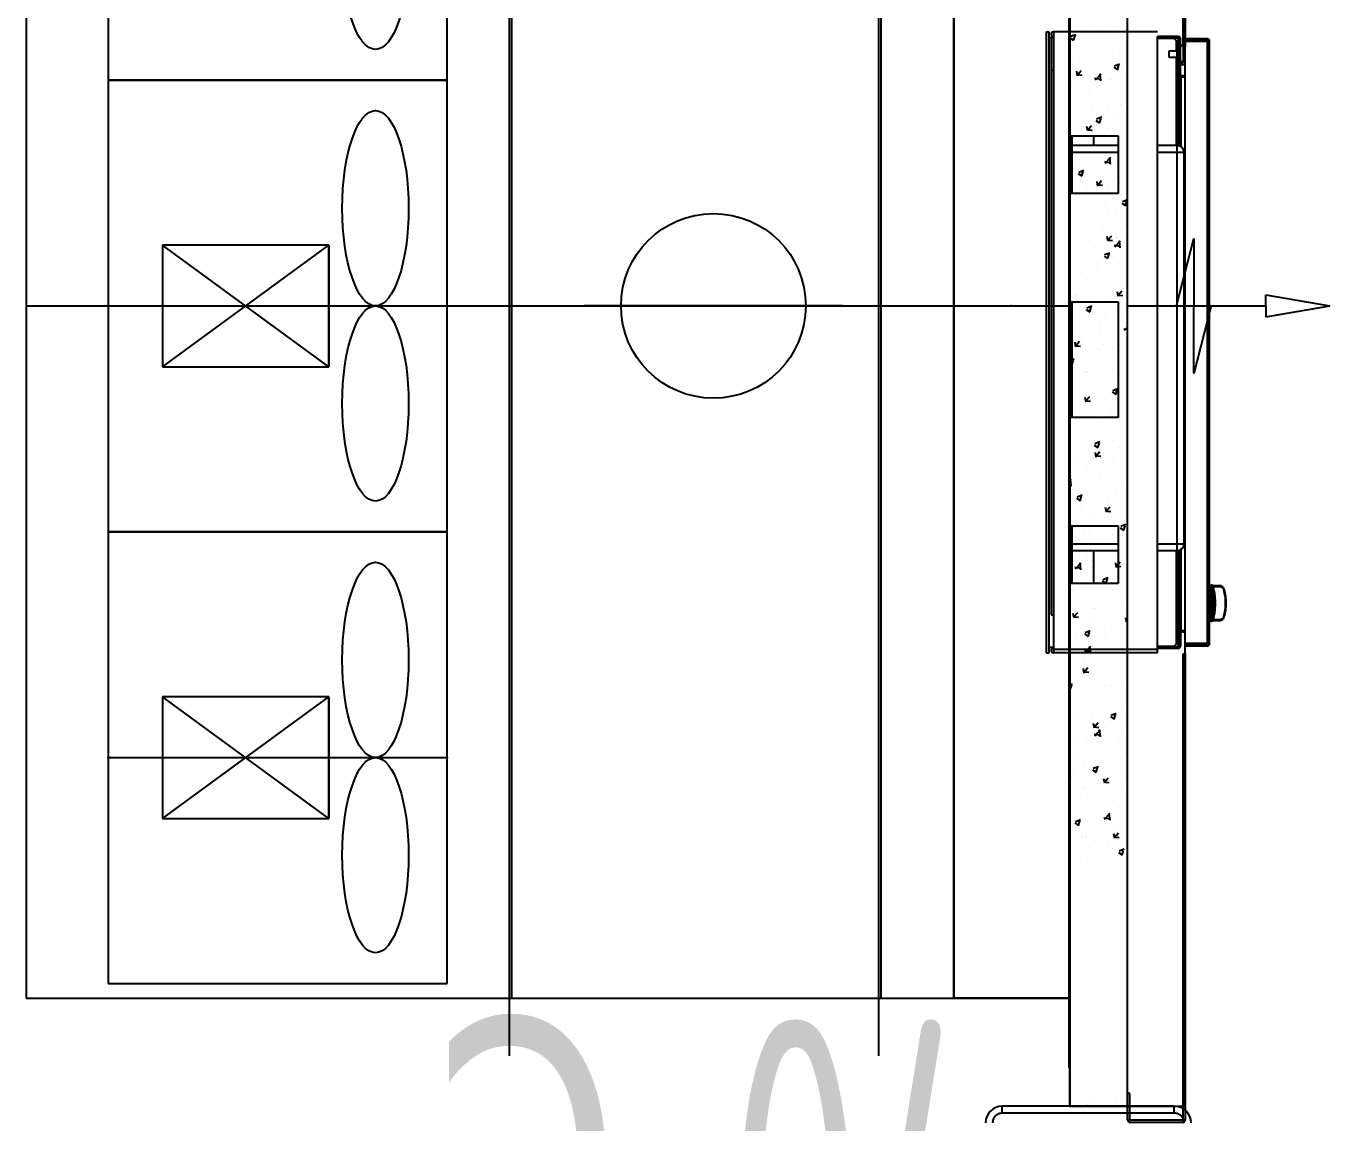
# Model space of a CAD drawing. Extents: x 758840 to 1108724, y -102573 to 143521.
# Drawn here: x 862685 to 863814, y 70635 to 71585 of the extents above; entities that cross this region are included whole.
import ezdxf
from ezdxf.enums import TextEntityAlignment as Align

# ---------------------------------------------------------------- set-up
doc = ezdxf.new("R2010")
doc.units = 0
doc.header["$LTSCALE"] = 1000
doc.header["$MEASUREMENT"] = 0
doc.layers.add('02电气-设备', color=255, linetype='Continuous')
doc.layers.add('0421-暖通-风管-变压器区域排风', color=3, linetype='Continuous')
doc.styles.add('TSSD_Dimension', font='Tssdeng.shx', dxfattribs={"width": 0.7, "bigfont": 'tssdchn.shx'})

# ---------------------------------------------------------------- blocks, each defined once
blk = doc.blocks.new('BD4-PAL0101-HVPM01')
at = {"layer": '02电气-设备'}
for p, q in [((8394880.4, -4140761.4), (8394880.4, -4143637.4)), ((8394880.4, -4140761.4), (8394880.4, -4143637.4)), ((8394930.4, -4143637.4), (8394930.4, -4140761.4)), ((8394980.4, -4143637.4), (8394980.4, -4140761.4)), ((8394880.4, -4143637.4), (8394880.4, -4140767.4)), ((8394978.4, -4142553.6), (8394978.4, -4142719.4)), ((8394980.4, -4142553.6), (8394980.4, -4142719.4)), ((8394894.1, -4142704.9), (8394894.1, -4142704.9)), ((8394920.6, -4142702), (8394920.6, -4142702)), ((8394860, -4142706.5), (8394862.4, -4142706.5)), ((8394860, -4142706.5), (8394860, -4143244.5)), ((8394862.4, -4143244.5), (8394862.4, -4142706.5)), ((8394866.2, -4142711.5), (8394862.4, -4142711.5)), ((8394864.2, -4142711.5), (8394864.2, -4143211.5)), ((8394956.2, -4142706.5), (8394866.2, -4142706.5)), ((8394866.2, -4142706.5), (8394866.2, -4142739.5)), ((8394880.5, -4142711.5), (8394883.7, -4142713.7)), ((8394881.1, -4142710.3), (8394885.5, -4142708.6)), ((8394883.1, -4142710.3), (8394883.1, -4142710.3)), ((8394883.6, -4142708.4), (8394883.6, -4142708.4)), ((8394883.7, -4142713.7), (8394884.9, -4142709.8)), ((8394905.5, -4142705.2), (8394905.5, -4142705.2)), ((8394915.7, -4142705.8), (8394915.7, -4142705.8)), ((8394956.2, -4143241.5), (8394956.2, -4142710.5)), ((8394974.2, -4142710.5), (8394956.2, -4142710.5)), ((8394956.2, -4142711.7), (8394974.2, -4142711.7)), ((8394974.5, -4142712), (8394956.2, -4142712)), ((8394970.7, -4142712.2), (8394956.2, -4142712.2)), ((8394958.2, -4142711.7), (8394958.2, -4142712)), ((8394972.7, -4142714.2), (8394970.7, -4142712.2)), ((8394972.7, -4142723.3), (8394972.7, -4142714.2)), ((8394973.2, -4142714.2), (8394972.7, -4142714.2)), ((8394973.2, -4142714.2), (8394974.4, -4142714.2)), ((8394973.2, -4142714.2), (8394973.2, -4142721.5)), ((8394974.2, -4142710.5), (8394974.5, -4142710.5)), ((8394974.2, -4142711.7), (8394974.2, -4142710.5)), ((8394974.2, -4142711.7), (8394974.5, -4142711.7)), ((8394974.4, -4142714.2), (8394974.4, -4142721.4)), ((8394974.5, -4142721.4), (8394974.5, -4142712)), ((8394975, -4142712), (8394974.5, -4142712)), ((8394975, -4142712.2), (8394975, -4142743.8)), ((8394976.2, -4142712), (8394976.2, -4142712.2)), ((8394976.2, -4142712), (8394976.2, -4142712)), ((8394976.2, -4142743.8), (8394976.2, -4142712.2)), ((8394980.4, -4142714.5), (8394999.4, -4142714.5)), ((8394980.4, -4143236.5), (8394980.4, -4142714.5)), ((8394999.4, -4142712.5), (8394982.4, -4142712.5)), ((8394982.4, -4142714), (8394999.4, -4142714)), ((8394983.4, -4142714), (8394983.4, -4142714.5)), ((8394993.2, -4142714), (8394994.6, -4142714.1)), ((8394994.6, -4142714.1), (8394995.5, -4142714.5)), ((8395001.4, -4142714.5), (8394999.4, -4142714.5)), ((8394999.4, -4142714.5), (8394999.4, -4143236.5)), ((8395001.4, -4143236.5), (8395001.4, -4142714.5)), ((8394915, -4142726.9), (8394915, -4142726.9)), ((8394917.5, -4142724.6), (8394917.5, -4142724.6)), ((8394966.1, -4142723.3), (8394966.1, -4142725.8)), ((8394973, -4142723.3), (8394966.1, -4142723.3)), ((8394966.1, -4142725.8), (8394966.1, -4142728.3)), ((8394973.3, -4142721.4), (8394973, -4142721.7)), ((8394973, -4142721.7), (8394973, -4142729.8)), ((8394973.3, -4142721.4), (8394973.3, -4142730.1)), ((8394975, -4142721.4), (8394973.3, -4142721.4)), ((8394976.2, -4142717.8), (8394978.7, -4142717.8)), ((8394978.7, -4142718.8), (8394976.2, -4142718.8)), ((8394978.4, -4142719.4), (8394980.4, -4142719.4)), ((8394978.7, -4142718.8), (8394978.7, -4142717.8)), ((8394978.7, -4142718.8), (8394978.7, -4142732.3)), ((8394882.4, -4142731.4), (8394882.4, -4142731.4)), ((8394893.2, -4142737.6), (8394893.2, -4142737.6)), ((8394918.4, -4142737.1), (8394921.6, -4142739.2)), ((8394919, -4142735.8), (8394923.4, -4142734.1)), ((8394921.6, -4142739.2), (8394922.9, -4142735.4)), ((8394966.1, -4142728.3), (8394973, -4142728.3)), ((8394972.7, -4142805), (8394972.7, -4142728.3)), ((8394973, -4142729.8), (8394973.3, -4142730.1)), ((8394973.2, -4142730), (8394973.2, -4142805)), ((8394973.3, -4142730.1), (8394975, -4142730.1)), ((8394974.4, -4142730.1), (8394974.4, -4142805.1)), ((8394974.5, -4142805.1), (8394974.5, -4142730.1)), ((8394978.7, -4142732.3), (8394976.2, -4142732.3)), ((8394976.2, -4142733.3), (8394978.7, -4142733.3)), ((8394977.7, -4142734.8), (8394980.4, -4142734.8)), ((8394980.4, -4142732.3), (8394978.7, -4142732.3)), ((8394978.7, -4142732.3), (8394978.7, -4142733.3)), ((8394866.2, -4142739.5), (8394864.2, -4142739.5)), ((8394866.2, -4142739.5), (8394866.2, -4143211.5)), ((8394881, -4142746.3), (8394881, -4142746.3)), ((8394887.1, -4142744.6), (8394886.4, -4142740.6)), ((8394887.2, -4142743.4), (8394890.2, -4142739.8)), ((8394887.2, -4142743.5), (8394891, -4142743.9)), ((8394900.8, -4142749.7), (8394900.8, -4142749.7)), ((8394901.9, -4142746.6), (8394907.5, -4142747.5)), ((8394902.5, -4142747.9), (8394907.4, -4142742.7)), ((8394907.3, -4142748.8), (8394906.6, -4142742.8)), ((8394906.6, -4142746.2), (8394906.6, -4142746.2)), ((8394914.2, -4142748.1), (8394914.2, -4142748.1)), ((8394916.7, -4142747.6), (8394916.7, -4142747.6)), ((8394918, -4142739.9), (8394918, -4142739.9)), ((8394927.1, -4142739.1), (8394927.1, -4142739.1)), ((8394975, -4142743.8), (8394975, -4142745.5)), ((8394976.7, -4142745.5), (8394975, -4142745.5)), ((8394975, -4142745.5), (8394975, -4142805.2)), ((8394976.2, -4142745.4), (8394976.2, -4142745.5)), ((8394976.7, -4142744.3), (8394980.4, -4142744.3)), ((8394976.7, -4142806), (8394976.7, -4142745.5)), ((8394976.7, -4142745.5), (8394980.4, -4142745.5)), ((8394881.6, -4142752.6), (8394881.6, -4142752.6)), ((8394896.2, -4142760.2), (8394896.2, -4142760.2)), ((8394880.5, -4142769.9), (8394880.5, -4142769.9)), ((8394900, -4142772.6), (8394900, -4142772.6)), ((8394913.4, -4142769.2), (8394913.4, -4142769.2)), ((8394914.4, -4142771.3), (8394914.4, -4142771.3)), ((8394924.1, -4142769.5), (8394924.1, -4142769.5)), ((8394880.8, -4142773.7), (8394880.8, -4142773.7)), ((8394884.1, -4142774.7), (8394884.1, -4142774.7)), ((8394903, -4142783.2), (8394906.1, -4142785.3)), ((8394903.5, -4142781.9), (8394908, -4142780.2)), ((8394906.1, -4142785.3), (8394907.4, -4142781.4)), ((8394920.4, -4142782.5), (8394920.4, -4142782.5)), ((8394883.4, -4142788.8), (8394883.4, -4142788.8)), ((8394895.9, -4142792.3), (8394895.2, -4142788.4)), ((8394896, -4142791.2), (8394899.1, -4142787.6)), ((8394896, -4142791.3), (8394899.8, -4142791.6)), ((8394907.4, -4142794.5), (8394907.4, -4142794.5)), ((8394912.7, -4142790.4), (8394912.7, -4142790.4)), ((8394881.2, -4142846.5), (8394881.2, -4142796.5)), ((8394881.2, -4142796.5), (8394922.4, -4142796.5)), ((8394882.4, -4142846.5), (8394882.4, -4142796.5)), ((8394922.4, -4142805), (8394882.4, -4142805)), ((8394883.3, -4142797.7), (8394883.3, -4142797.7)), ((8394901.2, -4142805), (8394901.2, -4142796.5)), ((8394902.1, -4142803.8), (8394902.1, -4142803.8)), ((8394922.4, -4142796.5), (8394922.4, -4142846.5)), ((8394973.4, -4142805), (8394956.2, -4142805)), ((8394973.4, -4142806.7), (8394973.4, -4142805)), ((8394881.6, -4142810.9), (8394881.6, -4142810.9)), ((8394922.4, -4142811), (8394882.4, -4142811)), ((8394910.9, -4142820.2), (8394915.8, -4142815.1)), ((8394911.9, -4142811.5), (8394911.9, -4142811.5)), ((8394915.7, -4142821.2), (8394915, -4142815.2)), ((8394915.5, -4142812.3), (8394915.5, -4142812.3)), ((8394973.4, -4142811), (8394956.2, -4142811)), ((8394973.4, -4142811), (8394973.4, -4142806.7)), ((8394973.4, -4143150), (8394973.4, -4142811)), ((8394979.4, -4142811), (8394973.4, -4142811)), ((8394979.4, -4143150), (8394979.4, -4142811)), ((8394880.8, -4142826.7), (8394880.8, -4142826.7)), ((8394888.1, -4142827.9), (8394892.5, -4142826.2)), ((8394890.7, -4142819.6), (8394890.7, -4142819.6)), ((8394890.7, -4142831.3), (8394892, -4142827.5)), ((8394910.3, -4142819), (8394915.9, -4142819.8)), ((8394917.8, -4142820.3), (8394917.8, -4142820.3)), ((8394887.5, -4142829.2), (8394890.7, -4142831.3)), ((8394889.4, -4142836.1), (8394889.4, -4142836.1)), ((8394904.7, -4142840.1), (8394904, -4142836.1)), ((8394904.8, -4142839), (8394907.9, -4142835.3)), ((8394904.8, -4142839.1), (8394908.6, -4142839.4)), ((8394911.1, -4142832.6), (8394911.1, -4142832.6)), ((8394914.1, -4142839.3), (8394914.1, -4142839.3)), ((8394923.3, -4142837.5), (8394923.3, -4142837.5)), ((8394930, -4142837.2), (8394930, -4142837.2)), ((8394922.4, -4142846.5), (8394881.2, -4142846.5)), ((8394896, -4142840.6), (8394896, -4142840.6)), ((8394910.3, -4142853.8), (8394910.3, -4142853.8)), ((8394913.3, -4142862.3), (8394913.3, -4142862.3)), ((8394920.3, -4142862.9), (8394920.3, -4142862.9)), ((8394925.4, -4142854.8), (8394928.6, -4142856.9)), ((8394926, -4142853.5), (8394930.4, -4142851.8)), ((8394928.6, -4142856.9), (8394929.9, -4142853)), ((8394883.2, -4142869.2), (8394883.2, -4142869.2)), ((8394897.4, -4142864.4), (8394897.4, -4142864.4)), ((8394911, -4142870), (8394911, -4142870)), ((8394890.5, -4142877.1), (8394890.5, -4142877.1)), ((8394909.6, -4142874.9), (8394909.6, -4142874.9)), ((8394913.5, -4142887.9), (8394912.8, -4142883.9)), ((8394913.6, -4142886.7), (8394916.7, -4142883.1)), ((8394920.6, -4142884.2), (8394920.6, -4142884.2)), ((8394924.4, -4142878.5), (8394924.4, -4142878.5)), ((8394880.7, -4142889.4), (8394880.7, -4142889.4)), ((8394896.5, -4142887.3), (8394896.5, -4142887.3)), ((8394908.8, -4142896.1), (8394908.8, -4142896.1)), ((8394913.6, -4142886.8), (8394917.4, -4142887.2)), ((8394918.7, -4142891.3), (8394924.3, -4142892.2)), ((8394919.3, -4142892.6), (8394924.2, -4142887.5)), ((8394924.1, -4142893.6), (8394923.4, -4142887.5)), ((8394880.6, -4142907.1), (8394880.6, -4142907.1)), ((8394898.3, -4142902.2), (8394898.3, -4142902.2)), ((8394910, -4142900.8), (8394913.1, -4142902.9)), ((8394910.5, -4142899.5), (8394915, -4142897.8)), ((8394913.1, -4142902.9), (8394914.4, -4142899.1)), ((8394917.6, -4142900.7), (8394917.6, -4142900.7)), ((8394903.9, -4142909.2), (8394903.9, -4142909.2)), ((8394908, -4142917.2), (8394908, -4142917.2)), ((8394895.8, -4142921), (8394895.8, -4142921)), ((8394927.3, -4142929), (8394927.3, -4142929)), ((8394880.4, -4142930.9), (8394880.7, -4142930.9)), ((8394881.2, -4143040.5), (8394881.2, -4142940.5)), ((8394881.2, -4142940.5), (8394922.4, -4142940.5)), ((8394882.4, -4143040.5), (8394882.4, -4142940.5)), ((8394886, -4142934.7), (8394886, -4142934.7)), ((8394887.2, -4142934.2), (8394887.2, -4142934.2)), ((8394907.3, -4142938.3), (8394907.3, -4142938.3)), ((8394919.9, -4142936.1), (8394919.9, -4142936.1)), ((8394922.4, -4142935.6), (8394921.6, -4142931.6)), ((8394922.4, -4142934.5), (8394925.5, -4142930.8)), ((8394922.4, -4142934.6), (8394926.2, -4142934.9)), ((8394922.4, -4142940.5), (8394922.4, -4143040.5)), ((8394883, -4142949.6), (8394883, -4142949.6)), ((8394894.5, -4142946.9), (8394897.7, -4142949)), ((8394895.1, -4142945.6), (8394899.5, -4142943.9)), ((8394897.7, -4142949), (8394899, -4142945.1)), ((8394899.4, -4142943.2), (8394899.4, -4142943.2)), ((8394920.1, -4142943.3), (8394920.1, -4142943.3)), ((8394926.5, -4142951.9), (8394926.5, -4142951.9)), ((8394906.5, -4142959.5), (8394906.5, -4142959.5)), ((8394910.6, -4142954), (8394910.6, -4142954)), ((8394927.1, -4142963.7), (8394930.4, -4142964.2)), ((8394927.7, -4142965), (8394930.4, -4142962.2)), ((8394885.6, -4142979.4), (8394884.9, -4142975.4)), ((8394885.7, -4142978.3), (8394888.8, -4142974.6)), ((8394907.2, -4142968.4), (8394907.2, -4142968.4)), ((8394885.7, -4142978.4), (8394889.5, -4142978.7)), ((8394893.9, -4142979.1), (8394893.9, -4142979.1)), ((8394905.7, -4142980.6), (8394905.7, -4142980.6)), ((8394909.8, -4142977), (8394909.8, -4142977)), ((8394917.4, -4142981.2), (8394917.4, -4142981.2)), ((8394880.4, -4142987.5), (8394880.4, -4142987.5)), ((8394880.4, -4142991.3), (8394884.1, -4142989.9)), ((8394880.4, -4142993.8), (8394882.2, -4142995)), ((8394882.2, -4142995), (8394883.5, -4142991.2)), ((8394893.1, -4143002), (8394893.1, -4143002)), ((8394894.9, -4143000.8), (8394894.9, -4143000.8)), ((8394895.6, -4143001.5), (8394895.6, -4143001.5)), ((8394904.9, -4143001.8), (8394904.9, -4143001.8)), ((8394908.3, -4143009.4), (8394908.3, -4143009.4)), ((8394917.1, -4142998.8), (8394917.1, -4142998.8)), ((8394928.8, -4143002.3), (8394928.8, -4143002.3)), ((8394917, -4143018.5), (8394920.1, -4143020.6)), ((8394917.5, -4143017.2), (8394922, -4143015.5)), ((8394920.1, -4143020.6), (8394921.4, -4143016.8)), ((8394882.8, -4143030), (8394882.8, -4143030)), ((8394894.4, -4143027.2), (8394893.7, -4143023.2)), ((8394894.5, -4143026), (8394897.6, -4143022.4)), ((8394894.5, -4143026.1), (8394898.3, -4143026.5)), ((8394900.4, -4143023.9), (8394900.4, -4143023.9)), ((8394904.2, -4143022.9), (8394904.2, -4143022.9)), ((8394919.9, -4143023.7), (8394919.9, -4143023.7)), ((8394922.4, -4143040.5), (8394881.2, -4143040.5)), ((8394882.2, -4143033.1), (8394882.2, -4143033.1)), ((8394916.1, -4143034.5), (8394916.1, -4143034.5)), ((8394923.8, -4143043.6), (8394923.8, -4143043.6)), ((8394883.7, -4143048.9), (8394883.7, -4143048.9)), ((8394903.4, -4143044), (8394903.4, -4143044)), ((8394901.5, -4143064.5), (8394904.7, -4143066.6)), ((8394902.1, -4143063.2), (8394906.5, -4143061.5)), ((8394902.6, -4143065.2), (8394902.6, -4143065.2)), ((8394904.7, -4143066.6), (8394906, -4143062.8)), ((8394917.3, -4143061.6), (8394917.3, -4143061.6)), ((8394883.3, -4143074.1), (8394883.3, -4143074.1)), ((8394903.2, -4143074.9), (8394902.5, -4143071)), ((8394903.3, -4143073.8), (8394906.4, -4143070.2)), ((8394903.3, -4143073.9), (8394907.1, -4143074.2)), ((8394903.8, -4143067), (8394903.8, -4143067)), ((8394907.1, -4143068.7), (8394907.1, -4143068.7)), ((8394917.2, -4143075.5), (8394917.2, -4143075.5)), ((8394923, -4143066.6), (8394923, -4143066.6)), ((8394895.4, -4143081.9), (8394895.4, -4143081.9)), ((8394901.8, -4143086.3), (8394901.8, -4143086.3)), ((8394930.4, -4143088.5), (8394930.4, -4143088.5)), ((8394880.4, -4143095.4), (8394881.7, -4143094)), ((8394880.4, -4143098.6), (8394881.8, -4143098.8)), ((8394881.6, -4143100.2), (8394880.9, -4143094.1)), ((8394890.4, -4143093.7), (8394890.4, -4143093.7)), ((8394891.1, -4143099.3), (8394891.1, -4143099.3)), ((8394906.3, -4143091.6), (8394906.3, -4143091.6)), ((8394882.7, -4143110.4), (8394882.7, -4143110.4)), ((8394886.1, -4143110.6), (8394889.2, -4143112.7)), ((8394886.6, -4143109.3), (8394891.1, -4143107.6)), ((8394889.2, -4143112.7), (8394890.5, -4143108.8)), ((8394901.1, -4143107.4), (8394901.1, -4143107.4)), ((8394919.7, -4143104.1), (8394919.7, -4143104.1)), ((8394925, -4143100.7), (8394925, -4143100.7)), ((8394889.6, -4143116.7), (8394889.6, -4143116.7)), ((8394912.1, -4143122.7), (8394911.3, -4143118.7)), ((8394912.1, -4143121.6), (8394915.2, -4143117.9)), ((8394912.1, -4143121.7), (8394915.9, -4143122)), ((8394913.6, -4143113.5), (8394913.6, -4143113.5)), ((8394900.3, -4143128.6), (8394900.3, -4143128.6)), ((8394912.7, -4143133.2), (8394912.7, -4143133.2)), ((8394924.5, -4143134.9), (8394929, -4143133.1)), ((8394881.2, -4143184.5), (8394881.2, -4143134.5)), ((8394881.2, -4143134.5), (8394922.4, -4143134.5)), ((8394882.4, -4143184.5), (8394882.4, -4143134.5)), ((8394892.2, -4143140.3), (8394892.2, -4143140.3)), ((8394896.9, -4143138.6), (8394896.9, -4143138.6)), ((8394917.1, -4143142), (8394917.1, -4143142)), ((8394922.4, -4143134.5), (8394922.4, -4143184.5)), ((8394924, -4143136.1), (8394927.1, -4143138.3)), ((8394926.1, -4143141.7), (8394926.1, -4143141.7)), ((8394927.1, -4143138.3), (8394928.4, -4143134.4)), ((8394882.4, -4143150), (8394922.4, -4143150)), ((8394922.4, -4143156), (8394882.4, -4143156)), ((8394899.5, -4143149.7), (8394899.5, -4143149.7)), ((8394901.2, -4143184.5), (8394901.2, -4143156)), ((8394956.2, -4143150), (8394973.4, -4143150)), ((8394973.4, -4143156), (8394956.2, -4143156)), ((8394972.7, -4143236.8), (8394972.7, -4143156)), ((8394973.2, -4143156), (8394973.2, -4143236.8)), ((8394973.4, -4143154.2), (8394973.4, -4143150)), ((8394973.4, -4143150), (8394979.4, -4143150)), ((8394973.4, -4143156), (8394973.4, -4143154.2)), ((8394974.4, -4143155.9), (8394974.4, -4143236.8)), ((8394974.5, -4143212.4), (8394974.5, -4143155.9)), ((8394975, -4143155.7), (8394975, -4143225.5)), ((8394976.7, -4143225.5), (8394976.7, -4143155)), ((8394885.2, -4143171.6), (8394890.2, -4143166.4)), ((8394890, -4143172.5), (8394889.3, -4143166.5)), ((8394895.3, -4143162.3), (8394895.3, -4143162.3)), ((8394900, -4143165.4), (8394900, -4143165.4)), ((8394920.9, -4143170.5), (8394920.1, -4143166.5)), ((8394920.3, -4143158.3), (8394920.3, -4143158.3)), ((8394920.9, -4143169.3), (8394924, -4143165.7)), ((8394884.6, -4143170.3), (8394890.2, -4143171.2)), ((8394898.8, -4143170.9), (8394898.8, -4143170.9)), ((8394909.1, -4143180.9), (8394913.5, -4143179.2)), ((8394920.9, -4143169.4), (8394924.7, -4143169.8)), ((8394922.4, -4143184.5), (8394881.2, -4143184.5)), ((8394903.6, -4143183.4), (8394903.6, -4143183.4)), ((8394908.5, -4143182.2), (8394911.7, -4143184.3)), ((8394911.7, -4143184.3), (8394913, -4143180.5)), ((8394919.5, -4143181.3), (8394919.5, -4143181.3)), ((8394919.5, -4143184.5), (8394919.5, -4143184.5)), ((8394930.1, -4143187.9), (8394930.1, -4143187.9)), ((8395002, -4143187.5), (8395001.4, -4143187.5)), ((8395003, -4143217), (8395003, -4143186)), ((8395003.7, -4143186), (8395003, -4143186)), ((8395003.7, -4143217), (8395003.7, -4143186)), ((8395004.4, -4143186.4), (8395004.4, -4143186.3)), ((8395010.3, -4143186.5), (8395004.4, -4143186.3)), ((8395004.4, -4143186.4), (8395008.9, -4143186.5)), ((8395004.7, -4143186.9), (8395010.3, -4143187.1)), ((8395004.7, -4143216), (8395004.7, -4143186.9)), ((8395004.7, -4143186.9), (8395004.7, -4143186.9)), ((8395008.9, -4143186.5), (8395010.3, -4143186.6)), ((8395010.3, -4143186.6), (8395010.3, -4143186.5)), ((8395014.1, -4143189.6), (8395013.7, -4143188.6)), ((8394882.5, -4143190.9), (8394882.5, -4143190.9)), ((8394887.7, -4143197.9), (8394887.7, -4143197.9)), ((8394898, -4143192), (8394898, -4143192)), ((8394921.6, -4143199.3), (8394921.6, -4143199.3)), ((8394864.2, -4143211.5), (8394866.2, -4143211.5)), ((8394866.2, -4143211.5), (8394866.2, -4143241.5)), ((8394884.1, -4143214.2), (8394883.4, -4143210.3)), ((8394884.2, -4143213.1), (8394887.3, -4143209.5)), ((8394886.9, -4143208.4), (8394886.9, -4143208.4)), ((8394897.2, -4143213.1), (8394897.2, -4143213.1)), ((8394901.1, -4143206.4), (8394901.1, -4143206.4)), ((8394902.8, -4143206.3), (8394902.8, -4143206.3)), ((8394926.9, -4143203.2), (8394926.9, -4143203.2)), ((8394929.3, -4143209.1), (8394929.3, -4143209.1)), ((8394974.4, -4143212.5), (8394974.7, -4143212.2)), ((8394974.7, -4143212.2), (8394975, -4143212)), ((8394884.2, -4143213.2), (8394888, -4143213.5)), ((8394916.9, -4143222.4), (8394916.9, -4143222.4)), ((8394929.7, -4143218.2), (8394928.9, -4143214.2)), ((8394929.7, -4143217.1), (8394930.4, -4143216.3)), ((8394929.7, -4143217.2), (8394930.4, -4143217.2)), ((8395001.4, -4143215.5), (8395002, -4143215.5)), ((8395003, -4143217), (8395003.7, -4143217)), ((8395008.8, -4143216.4), (8395004.4, -4143216.5)), ((8395004.4, -4143216.7), (8395004.4, -4143216.5)), ((8395004.4, -4143216.7), (8395010.3, -4143216.5)), ((8395010.3, -4143215.8), (8395004.7, -4143216)), ((8395004.7, -4143216), (8395004.7, -4143216)), ((8395010.3, -4143216.4), (8395008.8, -4143216.4)), ((8395010.3, -4143216.5), (8395010.3, -4143216.4)), ((8394886.1, -4143231.4), (8394886.1, -4143231.4)), ((8394893.1, -4143228.2), (8394896.2, -4143230.4)), ((8394893.6, -4143227), (8394898.1, -4143225.2)), ((8394896.2, -4143230.3), (8394897.5, -4143226.5)), ((8394896.4, -4143234.3), (8394896.4, -4143234.3)), ((8394908.9, -4143231.6), (8394908.9, -4143231.6)), ((8394910.2, -4143228.2), (8394910.2, -4143228.2)), ((8394928.5, -4143230.2), (8394928.5, -4143230.2)), ((8394974.4, -4143226.4), (8394975, -4143226.4)), ((8394975, -4143227.2), (8394974.4, -4143227.1)), ((8394974.4, -4143233.2), (8394974.7, -4143233.3)), ((8394974.6, -4143233.9), (8394974.7, -4143233.3)), ((8394974.6, -4143234.4), (8394974.6, -4143233.9)), ((8394974.6, -4143235), (8394974.6, -4143234.4)), ((8394974.6, -4143235.4), (8394974.6, -4143235)), ((8394974.7, -4143235.8), (8394974.6, -4143235.4)), ((8394974.7, -4143233.3), (8394975, -4143231.7)), ((8394975, -4143225.5), (8394975, -4143227.2)), ((8394975, -4143225.5), (8394976.7, -4143225.5)), ((8394975, -4143227.2), (8394975, -4143238.8)), ((8394976.2, -4143225.5), (8394976.2, -4143225.5)), ((8394976.2, -4143227.2), (8394976.2, -4143238.8)), ((8394980.4, -4143225.5), (8394976.7, -4143225.5)), ((8394980.4, -4143226.7), (8394976.7, -4143226.7)), ((8394860, -4143244.5), (8394862.4, -4143244.5)), ((8394862.4, -4143239.5), (8394866.2, -4143239.5)), ((8394866.2, -4143241.5), (8394866.2, -4143244.5)), ((8394956.2, -4143241.5), (8394866.2, -4143241.5)), ((8394956.2, -4143244.5), (8394866.2, -4143244.5)), ((8394893, -4143242.6), (8394898.7, -4143243.5)), ((8394893.6, -4143243.9), (8394898.6, -4143238.8)), ((8394895.1, -4143242.7), (8394895.1, -4143242.7)), ((8394898.5, -4143244.9), (8394897.7, -4143238.9)), ((8394956.2, -4143238.8), (8394970.7, -4143238.8)), ((8394956.2, -4143239), (8394974.5, -4143239)), ((8394974.2, -4143239.3), (8394956.2, -4143239.3)), ((8394956.2, -4143240.5), (8394974.2, -4143240.5)), ((8394956.2, -4143244.5), (8394956.2, -4143241.5)), ((8394958.2, -4143239), (8394958.2, -4143239.3)), ((8394970.7, -4143238.8), (8394972.7, -4143236.8)), ((8394973.2, -4143236.8), (8394972.7, -4143236.8)), ((8394974.4, -4143236.8), (8394973.2, -4143236.8)), ((8394974.5, -4143239.3), (8394974.2, -4143239.3)), ((8394974.2, -4143240.5), (8394974.2, -4143239.3)), ((8394974.2, -4143240.5), (8394974.5, -4143240.5)), ((8394974.4, -4143236.2), (8394975, -4143236.4)), ((8394974.4, -4143236.4), (8394975, -4143236.4)), ((8394974.5, -4143239), (8394974.5, -4143236.4)), ((8394975, -4143239), (8394974.5, -4143239)), ((8394974.8, -4143236.1), (8394974.7, -4143235.8)), ((8394974.9, -4143236.3), (8394974.8, -4143236.1)), ((8394975, -4143236.4), (8394974.9, -4143236.3)), ((8394976.2, -4143238.8), (8394976.2, -4143239)), ((8394976.2, -4143239), (8394976.2, -4143239)), ((8394978.4, -4143245.4), (8394978.4, -4143649.2)), ((8394978.4, -4143245.4), (8394980.4, -4143245.4)), ((8394999.4, -4143236.5), (8394980.4, -4143236.5)), ((8394980.4, -4143238.5), (8394980.4, -4143237)), ((8394999.4, -4143237), (8394980.4, -4143237)), ((8394980.4, -4143238.5), (8394999.4, -4143238.5)), ((8394980.4, -4143245.4), (8394980.4, -4143649.2)), ((8394999.4, -4143236.5), (8395001.4, -4143236.5)), ((8394892.9, -4143262), (8394892.2, -4143258)), ((8394893, -4143260.9), (8394896.1, -4143257.2)), ((8394893.5, -4143253.3), (8394893.5, -4143253.3)), ((8394895.7, -4143255.4), (8394895.7, -4143255.4)), ((8394927.7, -4143251.4), (8394927.7, -4143251.4)), ((8394893, -4143261), (8394896.8, -4143261.3)), ((8394896.6, -4143264), (8394896.6, -4143264)), ((8394919.3, -4143264.9), (8394919.3, -4143264.9)), ((8394880.4, -4143272.1), (8394882.6, -4143271.3)), ((8394880.4, -4143276.2), (8394880.8, -4143276.4)), ((8394880.8, -4143276.4), (8394882.1, -4143272.6)), ((8394882.3, -4143271.3), (8394882.3, -4143271.3)), ((8394894.9, -4143276.6), (8394894.9, -4143276.6)), ((8394910, -4143272.6), (8394910, -4143272.6)), ((8394916.9, -4143273), (8394916.9, -4143273)), ((8394927, -4143272.5), (8394927, -4143272.5)), ((8394883.9, -4143296.3), (8394883.9, -4143296.3)), ((8394894.1, -4143297.7), (8394894.1, -4143297.7)), ((8394900.2, -4143298.1), (8394900.2, -4143298.1)), ((8394915.5, -4143299.8), (8394918.7, -4143302)), ((8394916.1, -4143296), (8394916.1, -4143296)), ((8394916.1, -4143298.6), (8394920.5, -4143296.9)), ((8394916.7, -4143302.8), (8394916.7, -4143302.8)), ((8394917.8, -4143297.7), (8394917.8, -4143297.7)), ((8394918.7, -4143302), (8394920, -4143298.1)), ((8394926.2, -4143293.6), (8394926.2, -4143293.6)), ((8394901.8, -4143309.8), (8394901, -4143305.8)), ((8394901.8, -4143308.6), (8394904.9, -4143305)), ((8394901.8, -4143308.7), (8394905.6, -4143309.1)), ((8394902, -4143316.3), (8394907, -4143311.1)), ((8394906.9, -4143317.3), (8394906.2, -4143311.2)), ((8394925.4, -4143314.8), (8394925.4, -4143314.8)), ((8394883.5, -4143323.1), (8394883.5, -4143323.1)), ((8394893.4, -4143318.8), (8394893.4, -4143318.8)), ((8394894.9, -4143323.1), (8394894.9, -4143323.1)), ((8394899.4, -4143321), (8394899.4, -4143321)), ((8394901.4, -4143315), (8394907.1, -4143315.9)), ((8394923.4, -4143317.9), (8394923.4, -4143317.9)), ((8394885, -4143337.3), (8394885, -4143337.3)), ((8394905.5, -4143330.2), (8394905.5, -4143330.2)), ((8394924.7, -4143335.9), (8394924.7, -4143335.9)), ((8394882.6, -4143346.1), (8394882.6, -4143346.1)), ((8394892.6, -4143340), (8394892.6, -4143340)), ((8394900.1, -4143345.9), (8394903.2, -4143348)), ((8394900.7, -4143344.6), (8394905.1, -4143342.9)), ((8394903.2, -4143348), (8394904.5, -4143344.2)), ((8394906.7, -4143342.9), (8394906.7, -4143342.9)), ((8394918.9, -4143338.7), (8394918.9, -4143338.7)), ((8394919.1, -4143345.3), (8394919.1, -4143345.3)), ((8394882.1, -4143351.7), (8394882.1, -4143351.7)), ((8394910.6, -4143357.5), (8394909.8, -4143353.6)), ((8394910.6, -4143356.4), (8394913.7, -4143352.8)), ((8394910.6, -4143356.5), (8394914.4, -4143356.8)), ((8394923.9, -4143357), (8394923.9, -4143357)), ((8394890, -4143367.9), (8394890, -4143367.9)), ((8394891.8, -4143361.1), (8394891.8, -4143361.1)), ((8394892.8, -4143362.5), (8394892.8, -4143362.5)), ((8394926.7, -4143363.9), (8394926.7, -4143363.9)), ((8394930.1, -4143362.7), (8394930.1, -4143362.7)), ((8394891, -4143382.3), (8394891, -4143382.3)), ((8394923.1, -4143378.2), (8394923.1, -4143378.2)), ((8394884.6, -4143391.9), (8394887.8, -4143394.1)), ((8394885.2, -4143390.7), (8394889.6, -4143389)), ((8394887.8, -4143394.1), (8394889.1, -4143390.2)), ((8394909.9, -4143387.4), (8394915.5, -4143388.3)), ((8394910.5, -4143388.7), (8394915.4, -4143383.5)), ((8394913.4, -4143387.7), (8394913.4, -4143387.7)), ((8394915.3, -4143389.6), (8394914.6, -4143383.6)), ((8394916.5, -4143383.2), (8394916.5, -4143383.2)), ((8394929.3, -4143385.6), (8394929.3, -4143385.6)), ((8394880.5, -4143394.9), (8394880.5, -4143394.9)), ((8394890.3, -4143403.4), (8394890.3, -4143403.4)), ((8394893.9, -4143403.5), (8394893.9, -4143403.5)), ((8394894.7, -4143403.5), (8394894.7, -4143403.5)), ((8394914.4, -4143396.4), (8394914.4, -4143396.4)), ((8394919.4, -4143405.3), (8394918.6, -4143401.3)), ((8394919.4, -4143404.2), (8394922.5, -4143400.5)), ((8394919.4, -4143404.3), (8394923.2, -4143404.6)), ((8394922.3, -4143399.3), (8394922.3, -4143399.3)), ((8394927.8, -4143404.9), (8394927.8, -4143404.9)), ((8394896.7, -4143412.8), (8394896.7, -4143412.8)), ((8394912.6, -4143410.7), (8394912.6, -4143410.7)), ((8394923.1, -4143416.2), (8394927.6, -4143414.5)), ((8394925.7, -4143419.6), (8394927, -4143415.8)), ((8394889.5, -4143424.5), (8394889.5, -4143424.5)), ((8394918.9, -4143425.7), (8394918.9, -4143425.7)), ((8394921.6, -4143420.5), (8394921.6, -4143420.5)), ((8394922.5, -4143417.5), (8394925.7, -4143419.6)), ((8394901.7, -4143628.6), (8394901.7, -4143628.6)), ((8394930.4, -4143649.2), (8394930.4, -4143626.4)), ((8394932.4, -4143626.4), (8394930.4, -4143626.4)), ((8394932.4, -4143649.2), (8394932.4, -4143626.4)), ((8394970.9, -4143637.4), (8394821.9, -4143637.4)), ((8394821.9, -4143643.4), (8394821.9, -4143637.4)), ((8394880.4, -4143637.4), (8394930.4, -4143637.4)), ((8394880.4, -4143637.4), (8394980.4, -4143637.4)), ((8394881.9, -4143632.1), (8394881.9, -4143632.1)), ((8394895.9, -4143635.7), (8394895.9, -4143635.7)), ((8394919.9, -4143632.5), (8394919.9, -4143632.5)), ((8394970.9, -4143643.4), (8394970.9, -4143637.4)), ((8394970.9, -4143643.4), (8394821.9, -4143643.4)), ((8394978.2, -4143649.4), (8394932.6, -4143649.4)), ((8394978.2, -4143651.4), (8394932.6, -4143651.4))]:
    blk.add_line(p, q, dxfattribs=at)
for centre, radius, start, end in [((8394866.2, -4142708.5), 2, 90, 270), ((8394974.5, -4142712.2), 1.7, 0, 90), ((8394974.5, -4142712.2), 0.5, 0, 90), ((8394982.4, -4142714.5), 2, 90, 180), ((8394982.4, -4142714.5), 0.5, 90, 180), ((8394999.4, -4142714.5), 2, 0, 90), ((8394999.4, -4142714.5), 0.5, 0, 90), ((8394976.7, -4142743.8), 1.7, 180, 270), ((8394976.7, -4142743.8), 0.5, 180, 270), ((8394973.4, -4142811), 6, 0, 90), ((8394973.4, -4143150), 6, 270, 0), ((8395003, -4143187), 1, 90, 180), ((8395003.7, -4143187), 1, 45.5829, 90), ((8395003, -4143216), 1, 180, 270), ((8395003.7, -4143216), 1, 270, 314.4171), ((8394976.7, -4143227.2), 1.7, 90, 180), ((8394976.7, -4143227.2), 0.5, 90, 180), ((8394866.2, -4143242.5), 2, 90, 270), ((8394974.5, -4143238.8), 1.7, 270, 0), ((8394974.5, -4143238.8), 0.5, 270, 0), ((8394999.4, -4143236.5), 2, 270, 0), ((8394999.4, -4143236.5), 0.5, 270, 0), ((8394821.9, -4143651.9), 14.5, 90, 180), ((8394970.9, -4143651.9), 14.5, 0, 90), ((8394932.6, -4143649.2), 2.2, 180, 270), ((8394932.6, -4143649.2), 0.2, 180, 270), ((8394978.2, -4143649.2), 2.2, 270, 0), ((8394978.2, -4143649.2), 0.2, 270, 0)]:
    blk.add_arc(centre, radius, start, end, dxfattribs=at)
for points, knots in [([(8394976.2, -4142733.3), (8394976.2, -4142733.5), (8394976.3, -4142733.8), (8394976.5, -4142734.2), (8394976.8, -4142734.6), (8394977.3, -4142734.7), (8394977.6, -4142734.8), (8394977.7, -4142734.8)], [0, 0, 0, 0, 0.234389, 0.428804, 0.623789, 0.807678, 1, 1, 1, 1]), ([(8395002, -4143187), (8395002, -4143187), (8395002, -4143187.1), (8395002, -4143187.9), (8395002, -4143189.3), (8395002, -4143191.2), (8395002, -4143193.5), (8395002, -4143196.1), (8395002, -4143198.8), (8395002, -4143201.5), (8395002, -4143204.2), (8395002, -4143206.9), (8395002, -4143209.5), (8395002, -4143211.8), (8395002, -4143213.7), (8395002, -4143215), (8395002, -4143215.8), (8395002, -4143215.9), (8395002, -4143216)], [0, 0, 0, 0, 0.058271, 0.120022, 0.184331, 0.25, 0.315669, 0.379979, 0.441729, 0.5, 0.558271, 0.620021, 0.684331, 0.75, 0.815669, 0.879978, 0.941729, 1, 1, 1, 1]), ([(8395004.4, -4143186.4), (8395004.4, -4143186.4), (8395004.4, -4143186.4), (8395004.5, -4143186.4), (8395004.5, -4143186.5), (8395004.6, -4143186.6), (8395004.6, -4143186.7), (8395004.7, -4143186.8), (8395004.7, -4143186.9), (8395004.7, -4143186.9)], [0, 0, 0, 0, 0.097423, 0.201002, 0.450505, 0.498819, 0.734668, 0.875259, 1, 1, 1, 1]), ([(8395004.7, -4143216), (8395005.1, -4143214.4), (8395005.8, -4143211.3), (8395006.3, -4143206.5), (8395006.6, -4143201.6), (8395006.3, -4143196.6), (8395005.8, -4143191.7), (8395005.1, -4143188.5), (8395004.7, -4143186.9)], [0, 0, 0, 0, 0.164053, 0.328105, 0.496926, 0.665747, 0.832274, 1, 1, 1, 1]), ([(8395013.6, -4143188.4), (8395013.4, -4143188.1), (8395013, -4143187.5), (8395012.2, -4143186.9), (8395011.2, -4143186.5), (8395010.6, -4143186.5), (8395010.3, -4143186.5)], [0, 0, 0, 0, 0.253767, 0.510284, 0.761414, 1, 1, 1, 1]), ([(8395013.7, -4143188.6), (8395013.5, -4143188.3), (8395013, -4143187.6), (8395011.8, -4143186.8), (8395010.8, -4143186.6), (8395010.3, -4143186.6)], [0, 0, 0, 0, 0.298501, 0.63184, 1, 1, 1, 1]), ([(8395010.3, -4143187.1), (8395010.3, -4143187), (8395010.3, -4143186.9), (8395010.3, -4143186.7), (8395010.3, -4143186.6), (8395010.3, -4143186.6), (8395010.3, -4143186.6)], [0, 0, 0, 0, 0.25, 0.499994, 0.749996, 1, 1, 1, 1]), ([(8395010.3, -4143187.1), (8395010.7, -4143187.1), (8395011.5, -4143187.2), (8395012.5, -4143187.8), (8395013.2, -4143188.7), (8395013.5, -4143189.4), (8395013.6, -4143189.7)], [0, 0, 0, 0, 0.250179, 0.500264, 0.750231, 1, 1, 1, 1]), ([(8395014.1, -4143189.6), (8395014.1, -4143189.6), (8395014.1, -4143189.6), (8395014, -4143189.6), (8395014, -4143189.7), (8395013.9, -4143189.7), (8395013.8, -4143189.7), (8395013.7, -4143189.7), (8395013.6, -4143189.7)], [0, 0, 0, 0, 0.239736, 0.368522, 0.499927, 0.631387, 0.76016, 1, 1, 1, 1]), ([(8395013.6, -4143189.7), (8395014, -4143191.7), (8395014.8, -4143195.5), (8395015.1, -4143201.5), (8395014.8, -4143207.4), (8395014, -4143211.3), (8395013.6, -4143213.2)], [0, 0, 0, 0, 0.2500249, 0.5000005, 0.749976, 1, 1, 1, 1]), ([(8395014.1, -4143189.6), (8395014.5, -4143191.6), (8395015.3, -4143195.5), (8395015.5, -4143199.5), (8395015.5, -4143201.5)], [0, 0, 0, 0, 0.500776, 1, 1, 1, 1]), ([(8395015.5, -4143201.5), (8395015.5, -4143203.5), (8395015.3, -4143207.5), (8395014.5, -4143211.4), (8395014.1, -4143213.3)], [0, 0, 0, 0, 0.499229, 1, 1, 1, 1]), ([(8395004.7, -4143216), (8395004.7, -4143216), (8395004.7, -4143216.1), (8395004.6, -4143216.2), (8395004.6, -4143216.3), (8395004.6, -4143216.4), (8395004.5, -4143216.4), (8395004.5, -4143216.4), (8395004.5, -4143216.5), (8395004.4, -4143216.5), (8395004.4, -4143216.5), (8395004.4, -4143216.5)], [0, 0, 0, 0, 0.127346, 0.267098, 0.408416, 0.504422, 0.533745, 0.550848, 0.799618, 0.902892, 1, 1, 1, 1]), ([(8395013.6, -4143213.2), (8395013.5, -4143213.5), (8395013.2, -4143214.3), (8395012.5, -4143215.1), (8395011.5, -4143215.7), (8395010.7, -4143215.8), (8395010.3, -4143215.8)], [0, 0, 0, 0, 0.249771, 0.499736, 0.749819, 1, 1, 1, 1]), ([(8395010.3, -4143216.4), (8395010.8, -4143216.3), (8395011.8, -4143216.2), (8395012.9, -4143215.4), (8395013.7, -4143214.4), (8395014, -4143213.7), (8395014.1, -4143213.3)], [0, 0, 0, 0, 0.291371, 0.555228, 0.791467, 1, 1, 1, 1]), ([(8395010.3, -4143216.5), (8395010.6, -4143216.4), (8395011.2, -4143216.4), (8395012.2, -4143216), (8395013, -4143215.4), (8395013.4, -4143214.9), (8395013.6, -4143214.6)], [0, 0, 0, 0, 0.238586, 0.489716, 0.746233, 1, 1, 1, 1]), ([(8395010.3, -4143216.4), (8395010.3, -4143216.4), (8395010.3, -4143216.3), (8395010.3, -4143216.2), (8395010.3, -4143216), (8395010.3, -4143215.9), (8395010.3, -4143215.8)], [0, 0, 0, 0, 0.250006, 0.500002, 0.749999, 1, 1, 1, 1]), ([(8395013.6, -4143213.2), (8395013.7, -4143213.2), (8395013.8, -4143213.2), (8395013.9, -4143213.3), (8395014, -4143213.3), (8395014, -4143213.3), (8395014.1, -4143213.3), (8395014.1, -4143213.3), (8395014.1, -4143213.3)], [0, 0, 0, 0, 0.239839, 0.368614, 0.500073, 0.63148, 0.760265, 1, 1, 1, 1]), ([(8394821.9, -4143643.4), (8394820.8, -4143643.5), (8394819.2, -4143643.7), (8394817.2, -4143644.7), (8394815.9, -4143645.8), (8394814.8, -4143647.2), (8394813.7, -4143649.2), (8394813.5, -4143650.8), (8394813.4, -4143651.9)], [0, 0, 0, 0, 0.239439, 0.368348, 0.49998, 0.631635, 0.760538, 1, 1, 1, 1]), ([(8394979.4, -4143651.9), (8394979.3, -4143650.8), (8394979.1, -4143649.2), (8394978.1, -4143647.2), (8394977, -4143645.8), (8394975.6, -4143644.7), (8394973.6, -4143643.7), (8394972, -4143643.5), (8394970.9, -4143643.4)], [0, 0, 0, 0, 0.239461, 0.3683633, 0.4999949, 0.6316542, 0.7605627, 1, 1, 1, 1])]:
    blk.add_open_spline(points, degree=3, knots=knots, dxfattribs=at)
blk = doc.blocks.new('ZLFJP')
at = {"color": 4}
for p, q in [((1, 0.5), (0, 0.5)), ((0, 0.5), (0, -0.5)), ((1, -0.5), (1, 0.5)), ((0, -0.5), (1, -0.5))]:
    blk.add_line(p, q, dxfattribs=at)
at = {"color": 7}
for p, q in [((0.1605, -0.1347), (0.6505, 0.1347)), ((0.6505, -0.1347), (0.1605, 0.1347)), ((0.6505, 0.1347), (0.1605, 0.1347)), ((0.1605, 0.1347), (0.1605, -0.1347)), ((0.6505, 0.1347), (0.6505, -0.1347)), ((0.6505, -0.1347), (0.6505, 0.1347)), ((0.1605, -0.1347), (0.6505, -0.1347))]:
    blk.add_line(p, q, dxfattribs=at)
blk.add_line((0, 0), (1, 0))
for centre in [(0.7885, 0.2161), (0.7885, -0.2161)]:
    blk.add_ellipse(centre, major_axis=(0, -0.2161), ratio=0.452975)
for p in [(0, 0), (1, 0)]:
    blk.add_point(p)
blk = doc.blocks.new('HFfh2')
for p, q in [((-4.431, 0), (-3.933, 1.945)), ((-3.933, 1.945), (-3.933, -0.007)), ((-5.847, 0), (-1.849, 0)), ((-3.431, 0), (-3.933, -1.958)), ((-1.849, 0.315), (0, 0)), ((-1.849, 0), (-1.849, 0.315)), ((-1.849, 0), (-1.849, -0.315)), ((-3.933, -1.958), (-3.933, -0.007)), ((-1.849, -0.315), (0, 0))]:
    blk.add_line(p, q)
blk = doc.blocks.new('*U485')
blk.add_line((0.35, 0), (-0.35, 0))
blk.add_circle((0, 0), 0.25)
blk = doc.blocks.new('配电区域 中压区域排风')
at = {"layer": '0421-暖通-风管-变压器区域排风', "color": 1}
for p, q in [((794546.2, 206814.7), (794546.2, 205514.7)), ((794866.2, 206814.7), (794866.2, 205514.7)), ((794381.4, 205564.7), (794381.4, 206764.7)), ((795284.9, 206764.7), (794381.4, 206764.7)), ((794481.4, 206764.7), (794381.4, 206764.7)), ((794481.4, 205564.7), (794481.4, 206764.7)), ((794864.5, 206764.7), (794544.5, 206764.7)), ((794544.5, 205564.7), (794544.5, 206764.7)), ((794864.5, 205564.7), (794864.5, 206764.7)), ((795284.9, 205564.7), (795284.9, 206764.7)), ((795284.9, 206164.7), (794381.4, 206164.7)), ((795213.7, 206073.3), (795213.7, 206073.3)), ((795213.7, 205773.3), (795213.7, 205773.3)), ((795284.9, 205564.7), (794381.4, 205564.7)), ((794481.4, 205564.7), (794381.4, 205564.7)), ((794864.5, 205564.7), (794544.5, 205564.7))]:
    blk.add_line(p, q, dxfattribs=at)
blk.add_point((794431.4, 206164.7), dxfattribs=at)
at = {"layer": '0421-暖通-风管-变压器区域排风', "color": 1, "xscale": 293.54886, "yscale": 391.3984800000001, "zscale": 0.6523308, "rotation": 180}
for p in [(795213.7, 206556.1), (795213.7, 206164.7), (795213.7, 205773.3)]:
    blk.add_blockref('ZLFJP', p, dxfattribs=at)
at = {"layer": '0421-暖通-风管-变压器区域排风', "color": 1, "rotation": 180}
for name, p, xscale, yscale in [('*U485', (794689.5, 206164.7), 320, 320), ('HFfh2', (794155.5, 206164.7, 50), 30, 30)]:
    blk.add_blockref(name, p, dxfattribs=dict(at, xscale=xscale, yscale=yscale))
at = {"layer": '0421-暖通-风管-变压器区域排风', "color": 1, "style": 'TSSD_Dimension', "width": 0.7}
blk.add_text('70℃', height=250, dxfattribs=at).set_placement((794689.5, 206908), align=Align.MIDDLE_CENTER)
at = {"layer": '0421-暖通-风管-变压器区域排风', "color": 1}
mesh = blk.add_polymesh((2, 7), dxfattribs=at)
for k, corner in enumerate([(794381.4, 206824.7), (794381.4, 206704.7), (794381.4, 205984.7), (794381.4, 205864.7), (794381.4, 205744.7), (794381.4, 205624.7), (794381.4, 205504.7), (794381.4, 206824.7, 600), (794381.4, 206704.7, 600), (794381.4, 205984.7, 600), (794381.4, 205864.7, 600), (794381.4, 205744.7, 600), (794381.4, 205624.7, 600), (794381.4, 205504.7, 600)]):
    mesh.set_mesh_vertex(divmod(k, 7), corner)
mesh = blk.add_polymesh((2, 7), dxfattribs=at)
for k, corner in enumerate([(794381.4, 206764.7), (794381.4, 206764.7), (794406.4, 206764.7), (794431.4, 206764.7), (794456.4, 206764.7), (794481.4, 206764.7), (794481.4, 206764.7), (794381.4, 206764.7, 600), (794381.4, 206764.7, 600), (794406.4, 206764.7, 600), (794431.4, 206764.7, 600), (794456.4, 206764.7, 600), (794481.4, 206764.7, 600), (794481.4, 206764.7, 600)]):
    mesh.set_mesh_vertex(divmod(k, 7), corner)
mesh = blk.add_polymesh((2, 7), dxfattribs=at)
for k, corner in enumerate([(794481.4, 206764.7), (794481.4, 206664.7), (794481.4, 205964.7), (794481.4, 205864.7), (794481.4, 205764.7), (794481.4, 205664.7), (794481.4, 205564.7), (794481.4, 206764.7, 600), (794481.4, 206664.7, 600), (794481.4, 205964.7, 600), (794481.4, 205864.7, 600), (794481.4, 205764.7, 600), (794481.4, 205664.7, 600), (794481.4, 205564.7, 600)]):
    mesh.set_mesh_vertex(divmod(k, 7), corner)
mesh = blk.add_polymesh((2, 7), dxfattribs=at)
for k, corner in enumerate([(794481.4, 205564.7), (794481.4, 205564.7), (794456.4, 205564.7), (794431.4, 205564.7), (794406.4, 205564.7), (794381.4, 205564.7), (794381.4, 205564.7), (794481.4, 205564.7, 600), (794481.4, 205564.7, 600), (794456.4, 205564.7, 600), (794431.4, 205564.7, 600), (794406.4, 205564.7, 600), (794381.4, 205564.7, 600), (794381.4, 205564.7, 600)]):
    mesh.set_mesh_vertex(divmod(k, 7), corner)

msp = doc.modelspace()

# ---------------------------------------------------------------- block references
at = {"layer": '02电气-设备'}
msp.add_blockref('BD4-PAL0101-HVPM01', (-7531291.39, 4214286.89, 0), dxfattribs=at)
at = {"layer": '0421-暖通-风管-变压器区域排风', "color": 5, "rotation": 180}
msp.add_blockref('配电区域 中压区域排风', (1657969.78, 277507.73, 0), dxfattribs=at)

doc.saveas('drawing.dxf')
